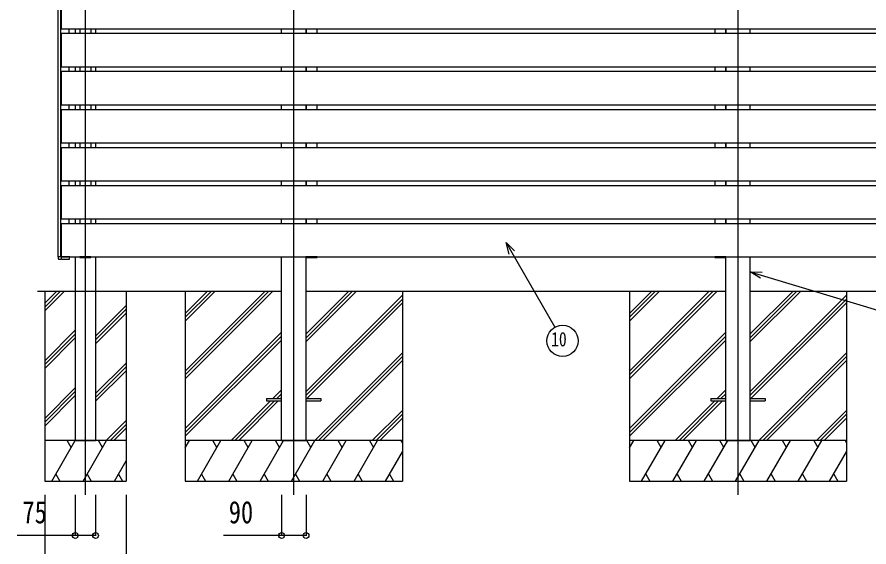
# Model space of a CAD drawing. Units: millimetres, scale not verified. Extents: x -10512 to 10512, y -7425 to 7425.
# Drawn here: x -3664 to -525, y -5397 to -3445 of the extents above; entities that cross this region are included whole.
import ezdxf
from ezdxf.enums import TextEntityAlignment as Align

# ---------------------------------------------------------------- set-up
doc = ezdxf.new("R2010")
doc.units = ezdxf.units.MM
doc.header["$LTSCALE"] = 30
for name, color, linetype in [('0-4_YKK_12', 2, 'Continuous'), ('0-5_YKK_A1', 4, 'Continuous'), ('0-6_YKK_D', 6, 'Continuous')]:
    doc.layers.add(name, color=color, linetype=linetype)
doc.styles.add('ＭＳ ゴシック', font='')
doc.styles.get('ＭＳ ゴシック').set_extended_font_data('MS Gothic')

msp = doc.modelspace()

# ---------------------------------------------------------------- linework, layer by layer
at = {"layer": '0-4_YKK_12'}
for p, q in [((-2644.42, -5205), (-2644.42, -1584.97)), ((-1007.42, -5205), (-1007.42, -1584.97)), ((-3412.42, -5205), (-3412.41, -1957.5))]:
    msp.add_line(p, q, dxfattribs=at)
at = {"layer": '0-5_YKK_A1'}
for p, q in [((-3512.42, -4329), (-3512.42, -1965)), ((-3502.42, -4329), (-3502.42, -1965)), ((-3501.92, -3365), (-3501.92, -3489)), ((-3501.92, -3489), (1487.08, -3489)), ((-3501.92, -3505), (1487.08, -3505)), ((-3501.92, -3505), (-3501.92, -3629)), ((-3472.42, -3505), (-3472.42, -3489)), ((-3449.92, -3489), (-3449.92, -3505)), ((-3432.42, -3489), (-3432.42, -3505)), ((-3392.42, -3489), (-3392.42, -3505)), ((-3374.92, -3489), (-3374.92, -3505)), ((-2689.62, -3505), (-2689.62, -3489)), ((-2599.22, -3505), (-2599.22, -3489)), ((-2599.22, -3489), (-2599.22, -3505)), ((-2559.22, -3489), (-2559.22, -3505)), ((-1092.62, -3489), (-1092.62, -3505)), ((-1052.62, -3505), (-1052.62, -3489)), ((-1052.62, -3489), (-1052.62, -3505)), ((-962.22, -3505), (-962.22, -3489)), ((-3501.92, -3629), (1487.08, -3629)), ((-3472.42, -3645), (-3472.42, -3629)), ((-3449.92, -3629), (-3449.92, -3645)), ((-3432.42, -3629), (-3432.42, -3645)), ((-3392.42, -3629), (-3392.42, -3645)), ((-3374.92, -3629), (-3374.92, -3645)), ((-2689.62, -3645), (-2689.62, -3629)), ((-2599.22, -3645), (-2599.22, -3629)), ((-2599.22, -3629), (-2599.22, -3645)), ((-2559.22, -3629), (-2559.22, -3645)), ((-1092.62, -3629), (-1092.62, -3645)), ((-1052.62, -3645), (-1052.62, -3629)), ((-1052.62, -3629), (-1052.62, -3645)), ((-962.22, -3645), (-962.22, -3629)), ((-3501.92, -3645), (1487.08, -3645)), ((-3501.92, -3645), (-3501.92, -3769)), ((-3501.92, -3769), (1487.08, -3769)), ((-3501.92, -3785), (1487.08, -3785)), ((-3501.92, -3785), (-3501.92, -3909)), ((-3472.42, -3785), (-3472.42, -3769)), ((-3449.92, -3769), (-3449.92, -3785)), ((-3432.42, -3769), (-3432.42, -3785)), ((-3392.42, -3769), (-3392.42, -3785)), ((-3374.92, -3769), (-3374.92, -3785)), ((-2689.62, -3785), (-2689.62, -3769)), ((-2599.22, -3785), (-2599.22, -3769)), ((-2599.22, -3769), (-2599.22, -3785)), ((-2559.22, -3769), (-2559.22, -3785)), ((-1092.62, -3769), (-1092.62, -3785)), ((-1052.62, -3785), (-1052.62, -3769)), ((-1052.62, -3769), (-1052.62, -3785)), ((-962.22, -3785), (-962.22, -3769)), ((-3501.92, -3909), (1487.08, -3909)), ((-3472.42, -3925), (-3472.42, -3909)), ((-3449.92, -3909), (-3449.92, -3925)), ((-3432.42, -3909), (-3432.42, -3925)), ((-3392.42, -3909), (-3392.42, -3925)), ((-3374.92, -3909), (-3374.92, -3925)), ((-2689.62, -3925), (-2689.62, -3909)), ((-2599.22, -3925), (-2599.22, -3909)), ((-2599.22, -3909), (-2599.22, -3925)), ((-2559.22, -3909), (-2559.22, -3925)), ((-1092.62, -3909), (-1092.62, -3925)), ((-1052.62, -3925), (-1052.62, -3909)), ((-1052.62, -3909), (-1052.62, -3925)), ((-962.22, -3925), (-962.22, -3909)), ((-3501.92, -3925), (1487.08, -3925)), ((-3501.92, -3925), (-3501.92, -4049)), ((-3501.92, -4049), (1487.08, -4049)), ((-3472.42, -4065), (-3472.42, -4049)), ((-3449.92, -4049), (-3449.92, -4065)), ((-3432.42, -4049), (-3432.42, -4065)), ((-3392.42, -4049), (-3392.42, -4065)), ((-3374.92, -4049), (-3374.92, -4065)), ((-2689.62, -4065), (-2689.62, -4049)), ((-2599.22, -4065), (-2599.22, -4049)), ((-2599.22, -4049), (-2599.22, -4065)), ((-2559.22, -4049), (-2559.22, -4065)), ((-1092.62, -4049), (-1092.62, -4065)), ((-1052.62, -4065), (-1052.62, -4049)), ((-1052.62, -4049), (-1052.62, -4065)), ((-962.22, -4065), (-962.22, -4049)), ((-3501.92, -4065), (1487.08, -4065)), ((-3501.92, -4065), (-3501.92, -4189)), ((-3501.92, -4189), (1487.08, -4189)), ((-3501.92, -4205), (1487.08, -4205)), ((-3501.92, -4205), (-3501.92, -4329)), ((-3472.42, -4205), (-3472.42, -4189)), ((-3449.92, -4189), (-3449.92, -4205)), ((-3432.42, -4189), (-3432.42, -4205)), ((-3392.42, -4189), (-3392.42, -4205)), ((-3374.92, -4189), (-3374.92, -4205)), ((-2689.62, -4205), (-2689.62, -4189)), ((-2599.22, -4205), (-2599.22, -4189)), ((-2599.22, -4189), (-2599.22, -4205)), ((-2559.22, -4189), (-2559.22, -4205)), ((-1092.62, -4189), (-1092.62, -4205)), ((-1052.62, -4205), (-1052.62, -4189)), ((-1052.62, -4189), (-1052.62, -4205)), ((-962.22, -4205), (-962.22, -4189)), ((-3472.42, -4329), (-3512.42, -4329)), ((-3512.42, -4329), (-3512.42, -4335.5)), ((-3511.42, -4329), (-3512.42, -4329)), ((-3501.92, -4329), (1487.08, -4329)), ((-3499.11, -4329), (-3500.11, -4329)), ((-3391.92, -4329), (-3432.92, -4329)), ((-3391.92, -4329), (-3391.92, -4331)), ((-2689.62, -5005), (-2689.62, -4329)), ((-2558.72, -4329), (-2599.72, -4329)), ((-2599.22, -5005), (-2599.22, -4329)), ((-2558.72, -4329), (-2558.72, -4331)), ((-1052.12, -4329), (-1093.12, -4329)), ((-1052.62, -5005), (-1052.62, -4329)), ((-1052.12, -4329), (-1052.12, -4331)), ((-962.22, -5005), (-962.22, -4329)), ((-3511.42, -4336.5), (-3501.51, -4336.5)), ((-3499.51, -4336.5), (-3501.51, -4336.5)), ((-3499.51, -4336.5), (-3471.51, -4336.5)), ((-3589.18, -4455), (-2689.62, -4455)), ((-3562.42, -4455), (-3562.42, -5155)), ((-3562.42, -4499.18), (-3518.24, -4455)), ((-3562.42, -4513.32), (-3504.1, -4455)), ((-3562.42, -4527.46), (-3489.95, -4455)), ((-3262.42, -4455), (-3262.42, -5155)), ((-3044.28, -4455), (-3044.28, -5155)), ((-3044.28, -4749.18), (-2750.1, -4455)), ((-3044.28, -4763.32), (-2735.95, -4455)), ((-3044.28, -4777.46), (-2721.81, -4455)), ((-3044.28, -4565.33), (-2933.94, -4455)), ((-3044.28, -4551.19), (-2948.09, -4455)), ((-3044.28, -4537.05), (-2962.23, -4455)), ((-2599.22, -4455), (-1052.62, -4455)), ((-2599.08, -4640.63), (-2413.44, -4455)), ((-2599.08, -4626.49), (-2427.59, -4455)), ((-2599.08, -4612.35), (-2441.73, -4455)), ((-2244.28, -4455), (-2244.28, -5155)), ((-1407.28, -4455), (-1407.28, -5155)), ((-1407.28, -4749.18), (-1113.1, -4455)), ((-1407.28, -4763.32), (-1098.95, -4455)), ((-1407.28, -4777.46), (-1084.81, -4455)), ((-1407.28, -4565.33), (-1296.94, -4455)), ((-1407.28, -4551.19), (-1311.09, -4455)), ((-1407.28, -4537.05), (-1325.23, -4455)), ((-962.22, -4455), (584.38, -4455)), ((-962.08, -4640.63), (-776.44, -4455)), ((-962.08, -4626.49), (-790.59, -4455)), ((-962.08, -4612.35), (-804.73, -4455)), ((-607.28, -4455), (-607.28, -5155)), ((-2599.08, -4824.48), (-2244.28, -4469.68)), ((-2599.08, -4838.62), (-2244.28, -4483.82)), ((-962.08, -4824.48), (-607.28, -4469.68)), ((-962.08, -4838.62), (-607.28, -4483.82)), ((-3374.92, -4620.05), (-3262.42, -4507.55)), ((-2596.82, -4850.5), (-2244.28, -4497.96)), ((-959.82, -4850.5), (-607.28, -4497.96)), ((-3374.92, -4634.19), (-3262.42, -4521.69)), ((-3374.92, -4648.33), (-3262.42, -4535.83)), ((-3562.42, -4711.31), (-3449.92, -4598.81)), ((-3562.42, -4725.45), (-3449.92, -4612.95)), ((-3044.28, -4961.31), (-2689.48, -4606.51)), ((-1407.28, -4961.31), (-1052.48, -4606.51)), ((-3562.42, -4739.59), (-3449.92, -4627.1)), ((-3044.28, -4975.45), (-2689.48, -4620.65)), ((-3044.28, -4989.59), (-2689.48, -4634.79)), ((-1407.28, -4975.45), (-1052.48, -4620.65)), ((-1407.28, -4989.59), (-1052.48, -4634.79)), ((-2567.47, -5005), (-2244.28, -4681.81)), ((-2553.33, -5005), (-2244.28, -4695.95)), ((-930.47, -5005), (-607.28, -4681.81)), ((-916.33, -5005), (-607.28, -4695.95)), ((-3374.92, -4832.18), (-3262.42, -4719.68)), ((-3374.92, -4846.32), (-3262.42, -4733.82)), ((-2539.18, -5005), (-2244.28, -4710.09)), ((-902.18, -5005), (-607.28, -4710.09)), ((-3374.92, -4860.46), (-3262.42, -4747.96)), ((-3562.42, -4923.44), (-3449.92, -4810.94)), ((-3562.42, -4937.58), (-3449.92, -4825.08)), ((-2721.33, -4850.5), (-2689.48, -4818.64)), ((-2707.19, -4850.5), (-2689.48, -4832.78)), ((-1084.33, -4850.5), (-1052.48, -4818.64)), ((-1070.19, -4850.5), (-1052.48, -4832.78)), ((-3562.42, -4951.73), (-3449.92, -4839.23)), ((-2875.83, -5005), (-2730.33, -4859.5)), ((-2861.69, -5005), (-2716.19, -4859.5)), ((-2847.55, -5005), (-2702.05, -4859.5)), ((-2744.48, -4850.5), (-2744.48, -4859.5)), ((-2744.48, -4850.5), (-2689.48, -4850.5)), ((-2744.48, -4859.5), (-2689.48, -4859.5)), ((-2693.05, -4850.5), (-2689.48, -4846.93)), ((-2599.48, -4850.5), (-2544.48, -4850.5)), ((-2599.48, -4859.5), (-2544.48, -4859.5)), ((-2544.48, -4850.5), (-2544.48, -4859.5)), ((-1238.83, -5005), (-1093.33, -4859.5)), ((-1224.69, -5005), (-1079.19, -4859.5)), ((-1210.55, -5005), (-1065.05, -4859.5)), ((-1107.48, -4850.5), (-1107.48, -4859.5)), ((-1107.48, -4850.5), (-1052.48, -4850.5)), ((-1107.48, -4859.5), (-1052.48, -4859.5)), ((-1056.05, -4850.5), (-1052.48, -4846.93)), ((-962.48, -4850.5), (-907.48, -4850.5)), ((-962.48, -4859.5), (-907.48, -4859.5)), ((-907.48, -4850.5), (-907.48, -4859.5)), ((-2355.33, -5005), (-2244.28, -4893.94)), ((-718.33, -5005), (-607.28, -4893.94)), ((-2341.19, -5005), (-2244.28, -4908.08)), ((-2327.05, -5005), (-2244.28, -4922.23)), ((-704.19, -5005), (-607.28, -4908.08)), ((-690.05, -5005), (-607.28, -4922.23)), ((-3335.61, -5005), (-3262.42, -4931.81)), ((-3321.47, -5005), (-3262.42, -4945.95)), ((-3307.32, -5005), (-3262.42, -4960.09)), ((-3262.42, -5005), (-3562.42, -5005)), ((-3536.73, -5155), (-3450.13, -5005)), ((-3465.13, -5030.98), (-3480.13, -5005)), ((-3449.92, -5005), (-3374.92, -5005)), ((-3421.26, -5155), (-3334.66, -5005)), ((-3349.66, -5030.98), (-3364.66, -5005)), ((-2244.28, -5005), (-3044.28, -5005)), ((-3044.28, -5032.5), (-3028.4, -5005)), ((-2999.53, -5155), (-2912.93, -5005)), ((-2927.93, -5030.98), (-2942.93, -5005)), ((-2884.06, -5155), (-2797.46, -5005)), ((-2812.46, -5030.98), (-2827.46, -5005)), ((-2768.59, -5155), (-2681.99, -5005)), ((-2696.99, -5030.98), (-2711.99, -5005)), ((-2689.62, -5005), (-2599.22, -5005)), ((-2653.12, -5155), (-2566.52, -5005)), ((-2581.52, -5030.98), (-2596.52, -5005)), ((-2537.65, -5155), (-2451.05, -5005)), ((-2466.05, -5030.98), (-2481.05, -5005)), ((-2422.18, -5155), (-2335.58, -5005)), ((-2365.58, -5005), (-2350.58, -5030.98)), ((-2250.11, -5005), (-2244.28, -5015.1)), ((-607.28, -5005), (-1407.28, -5005)), ((-1407.28, -5032.5), (-1391.4, -5005)), ((-1362.53, -5155), (-1275.93, -5005)), ((-1290.93, -5030.98), (-1305.93, -5005)), ((-1247.06, -5155), (-1160.46, -5005)), ((-1175.46, -5030.98), (-1190.46, -5005)), ((-1131.59, -5155), (-1044.99, -5005)), ((-1059.99, -5030.98), (-1074.99, -5005)), ((-1052.62, -5005), (-962.22, -5005)), ((-1016.12, -5155), (-929.52, -5005)), ((-944.52, -5030.98), (-959.52, -5005)), ((-900.65, -5155), (-814.05, -5005)), ((-829.05, -5030.98), (-844.05, -5005)), ((-785.18, -5155), (-698.58, -5005)), ((-728.58, -5005), (-713.58, -5030.98)), ((-613.11, -5005), (-607.28, -5015.1)), ((-3043.4, -5030.98), (-3044.28, -5029.46)), ((-2306.71, -5155), (-2244.28, -5046.86)), ((-1406.4, -5030.98), (-1407.28, -5029.46)), ((-669.71, -5155), (-607.28, -5046.86)), ((-3305.79, -5155), (-3262.42, -5079.88)), ((-3521.73, -5129.02), (-3506.73, -5155)), ((-3406.26, -5129.02), (-3391.26, -5155)), ((-3290.79, -5129.02), (-3275.79, -5155)), ((-2984.53, -5129.02), (-2969.53, -5155)), ((-2869.06, -5129.02), (-2854.06, -5155)), ((-2753.59, -5129.02), (-2738.59, -5155)), ((-2638.12, -5129.02), (-2623.12, -5155)), ((-2522.65, -5129.02), (-2507.65, -5155)), ((-2407.18, -5129.02), (-2392.18, -5155)), ((-2291.71, -5129.02), (-2276.71, -5155)), ((-1347.53, -5129.02), (-1332.53, -5155)), ((-1232.06, -5129.02), (-1217.06, -5155)), ((-1116.59, -5129.02), (-1101.59, -5155)), ((-1001.12, -5129.02), (-986.12, -5155)), ((-885.65, -5129.02), (-870.65, -5155)), ((-770.18, -5129.02), (-755.18, -5155)), ((-654.71, -5129.02), (-639.71, -5155)), ((-3562.42, -5155), (-3262.42, -5155)), ((-3044.28, -5155), (-2244.28, -5155)), ((-1407.28, -5155), (-607.28, -5155))]:
    msp.add_line(p, q, dxfattribs=at)
for points in [[(-3500.51, -4335.56), (-3500.11, -4329), (-3501.11, -4329), (-3511.42, -4329)], [(-3470.51, -4335.56), (-3470.11, -4329), (-3471.11, -4329), (-3499.11, -4329)], [(-3449.92, -4329), (-3449.92, -4455), (-3449.92, -5005)], [(-3432.92, -4329), (-3432.92, -4331), (-3391.92, -4331)], [(-3374.92, -4329), (-3374.92, -4455), (-3374.92, -5005)], [(-2599.72, -4329), (-2599.72, -4331), (-2558.72, -4331)], [(-1093.12, -4329), (-1093.12, -4331), (-1052.12, -4331)]]:
    msp.add_lwpolyline(points, dxfattribs=at)
for centre, start, end in [((-3511.42, -4335.5), 180, 270), ((-3501.51, -4335.5), 270, 356.5), ((-3471.51, -4335.5), 270, 356.5)]:
    msp.add_arc(centre, 1, start, end, dxfattribs=at)
at = {"layer": '0-6_YKK_D'}
for p, q in [((-3562.42, -5205), (-3562.42, -5556)), ((-3449.92, -5205), (-3449.92, -5356)), ((-3374.92, -5205), (-3374.92, -5356)), ((-3262.42, -5205), (-3262.42, -5556)), ((-2689.62, -5205), (-2689.62, -5356)), ((-2599.22, -5205), (-2599.22, -5356))]:
    msp.add_line(p, q, dxfattribs=at)
for points in [[(-1850.3, -4318.04), (-1861.54, -4275.5), (-1830.54, -4306.72)], [(-1861.54, -4275.5), (-1840.42, -4312.38), (-1682.53, -4588.08)], [(-924.78, -4406.78), (-962.22, -4383.66), (-918.24, -4384.96)], [(-962.22, -4383.66), (-921.51, -4395.87), (-304.99, -4580.78)], [(-3374.92, -5355), (-3449.92, -5355), (-3664.42, -5355)], [(-2599.22, -5355), (-2689.62, -5355), (-2904.12, -5355)]]:
    msp.add_lwpolyline(points, dxfattribs=at)
for centre, radius in [((-1653.91, -4638.06), 57.6), ((-3449.92, -5355), 10.62), ((-3374.92, -5355), 10.62), ((-2689.62, -5355), 10.62), ((-2599.22, -5355), 10.62)]:
    msp.add_circle(centre, radius, dxfattribs=at)

# ---------------------------------------------------------------- texts
at = {"layer": '0-6_YKK_D', "style": 'ＭＳ ゴシック', "width": 0.8}
for s, height, p in [('10', 52.79, (-1696.15, -4674.06)), ('75', 82.48, (-3644.42, -5335)), ('90', 82.48, (-2884.12, -5335))]:
    msp.add_text(s, height=height, dxfattribs=at).set_placement(p, align=Align.BOTTOM_LEFT)

doc.saveas('drawing.dxf')
